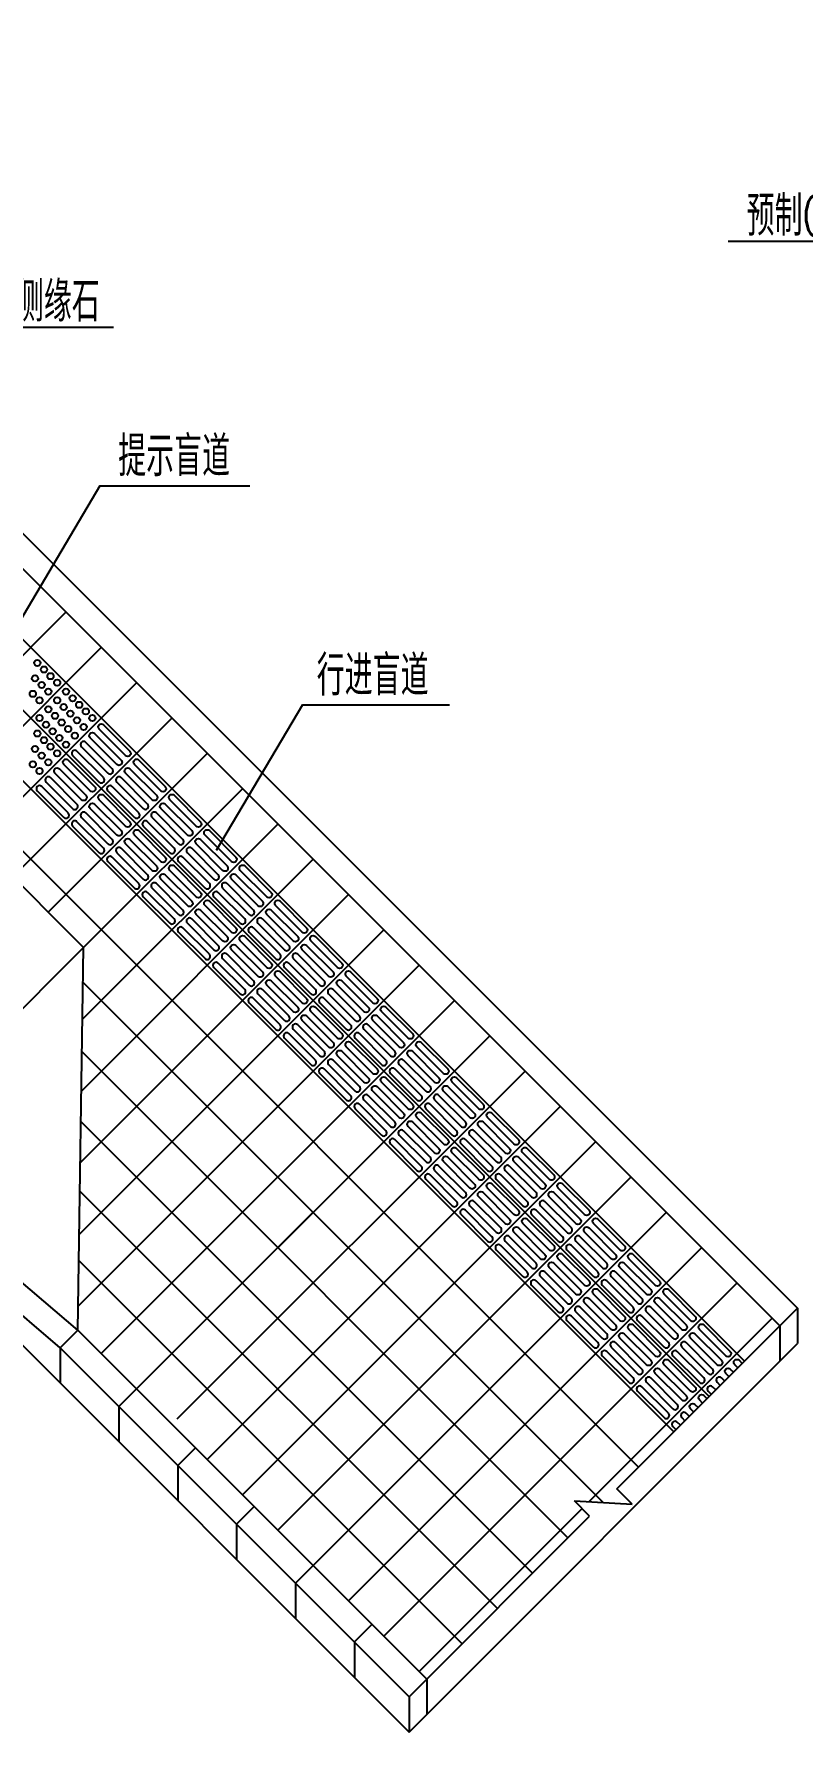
# Model space of a CAD drawing. Header units: millimetres. Extents: x 2287 to 3127, y 131 to 428.
# Drawn here: x 2855.7 to 2913.4, y 200.6 to 328.2 of the extents above; entities that cross this region are included whole.
import ezdxf

# ---------------------------------------------------------------- set-up
doc = ezdxf.new("R2010")
doc.units = ezdxf.units.MM
doc.header["$LTSCALE"] = 5
doc.layers.add('尺寸标注', color=2, linetype='Continuous')
doc.styles.get("Standard").update_dxf_attribs({"font": 'simplex1.shx', "width": 0.7, "bigfont": 'hztxt.shx'})

msp = doc.modelspace()

# ---------------------------------------------------------------- linework, layer by layer
at = {"color": 62}
for p, q in [((2899.4743, 218.8999), (2913.0351, 232.4607)), ((2913.0351, 232.4607), (2913.0351, 229.809)), ((2911.7092, 231.1348), (2911.7092, 228.4832)), ((2883.8669, 200.6409), (2913.0351, 229.809)), ((2900.6234, 217.7508), (2899.4743, 218.8999)), ((2883.8669, 203.2925), (2897.4276, 216.8533)), ((2897.4276, 216.8533), (2896.2786, 218.0023)), ((2896.2786, 218.0023), (2900.6234, 217.7508)), ((2885.1927, 204.6183), (2885.1927, 201.9667)), ((2883.8669, 203.2925), (2883.8669, 200.6409))]:
    msp.add_line(p, q, dxfattribs=at)
at = {"color": 40}
for points in [[(2861.9134, 273.3072), (2859.9247, 275.2959, -1), (2860.2561, 275.6274), (2862.2449, 273.6386, -1)], [(2862.5763, 273.9701), (2860.5876, 275.9588, -1), (2860.919, 276.2903), (2862.9078, 274.3016, -1)], [(2860.919, 272.3128), (2858.9303, 274.3016, 1), (2858.5988, 273.9701), (2860.5876, 271.9814, 1)], [(2859.2617, 274.633), (2861.2505, 272.6443, 1), (2861.5819, 272.9757), (2859.5932, 274.9645, 1)], [(2859.2617, 270.6555), (2857.273, 272.6443, -1), (2857.6045, 272.9757), (2859.5932, 270.987, -1)], [(2859.9247, 271.3184), (2857.9359, 273.3072, -1), (2858.2674, 273.6386), (2860.2561, 271.6499, -1)], [(2864.565, 270.6555), (2862.5763, 272.6443, -1), (2862.9078, 272.9757), (2864.8965, 270.987, -1)], [(2865.228, 271.3184), (2863.2392, 273.3072, -1), (2863.5707, 273.6386), (2865.5594, 271.6499, -1)], [(2858.2674, 269.6612), (2856.2786, 271.6499, 1), (2855.9472, 271.3184), (2857.9359, 269.3297, 1)], [(2856.6101, 271.9814), (2858.5988, 269.9926, 1), (2858.9303, 270.3241), (2856.9416, 272.3128, 1)], [(2863.5707, 269.6612), (2861.5819, 271.6499, 1), (2861.2505, 271.3184), (2863.2392, 269.3297, 1)], [(2861.9134, 271.9814), (2863.9021, 269.9926, 1), (2864.2336, 270.3241), (2862.2449, 272.3128, 1)], [(2861.9134, 268.0039), (2859.9247, 269.9926, -1), (2860.2561, 270.3241), (2862.2449, 268.3353, -1)], [(2862.5763, 268.6668), (2860.5876, 270.6555, -1), (2860.919, 270.987), (2862.9078, 268.9983, -1)], [(2867.2167, 268.0039), (2865.228, 269.9926, -1), (2865.5594, 270.3241), (2867.5482, 268.3353, -1)], [(2867.8796, 268.6668), (2865.8909, 270.6555, -1), (2866.2223, 270.987), (2868.2111, 268.9983, -1)], [(2859.2617, 269.3297), (2861.2505, 267.341, 1), (2861.5819, 267.6724), (2859.5932, 269.6612, 1)], [(2864.565, 269.3297), (2866.5538, 267.341, 1), (2866.8852, 267.6724), (2864.8965, 269.6612, 1)], [(2860.919, 267.0095), (2858.9303, 268.9983, 1), (2858.5988, 268.6668), (2860.5876, 266.6781, 1)], [(2865.228, 266.0151), (2863.2392, 268.0039, -1), (2863.5707, 268.3353), (2865.5594, 266.3466, -1)], [(2866.2223, 267.0095), (2864.2336, 268.9983, 1), (2863.9021, 268.6668), (2865.8909, 266.6781, 1)], [(2870.5313, 266.0151), (2868.5425, 268.0039, -1), (2868.874, 268.3353), (2870.8627, 266.3466, -1)], [(2861.9134, 266.6781), (2863.9021, 264.6893, 1), (2864.2336, 265.0208), (2862.2449, 267.0095, 1)], [(2864.565, 265.3522), (2862.5763, 267.341, -1), (2862.9078, 267.6724), (2864.8965, 265.6837, -1)], [(2867.2167, 266.6781), (2869.2054, 264.6893, 1), (2869.5369, 265.0208), (2867.5482, 267.0095, 1)], [(2869.8683, 265.3522), (2867.8796, 267.341, -1), (2868.2111, 267.6724), (2870.1998, 265.6837, -1)], [(2863.5707, 264.3579), (2861.5819, 266.3466, 1), (2861.2505, 266.0151), (2863.2392, 264.0264, 1)], [(2867.8796, 263.3635), (2865.8909, 265.3522, -1), (2866.2223, 265.6837), (2868.2111, 263.695, -1)], [(2868.874, 264.3579), (2866.8852, 266.3466, 1), (2866.5538, 266.0151), (2868.5425, 264.0264, 1)], [(2873.1829, 263.3635), (2871.1942, 265.3522, -1), (2871.5256, 265.6837), (2873.5144, 263.695, -1)], [(2864.565, 264.0264), (2866.5538, 262.0377, 1), (2866.8852, 262.3691), (2864.8965, 264.3579, 1)], [(2867.2167, 262.7006), (2865.228, 264.6893, -1), (2865.5594, 265.0208), (2867.5482, 263.032, -1)], [(2869.8683, 264.0264), (2871.8571, 262.0377, 1), (2872.1885, 262.3691), (2870.1998, 264.3579, 1)], [(2872.52, 262.7006), (2870.5313, 264.6893, -1), (2870.8627, 265.0208), (2872.8515, 263.032, -1)], [(2866.2223, 261.7062), (2864.2336, 263.695, 1), (2863.9021, 263.3635), (2865.8909, 261.3748, 1)], [(2870.5313, 260.7118), (2868.5425, 262.7006, -1), (2868.874, 263.032), (2870.8627, 261.0433, -1)], [(2871.5256, 261.7062), (2869.5369, 263.695, 1), (2869.2054, 263.3635), (2871.1942, 261.3748, 1)], [(2875.8346, 260.7118), (2873.8458, 262.7006, -1), (2874.1773, 263.032), (2876.166, 261.0433, -1)], [(2867.2167, 261.3748), (2869.2054, 259.386, 1), (2869.5369, 259.7175), (2867.5482, 261.7062, 1)], [(2869.8683, 260.0489), (2867.8796, 262.0377, -1), (2868.2111, 262.3691), (2870.1998, 260.3804, -1)], [(2872.52, 261.3748), (2874.5087, 259.386, 1), (2874.8402, 259.7175), (2872.8515, 261.7062, 1)], [(2875.1716, 260.0489), (2873.1829, 262.0377, -1), (2873.5144, 262.3691), (2875.5031, 260.3804, -1)], [(2868.874, 259.0546), (2866.8852, 261.0433, 1), (2866.5538, 260.7118), (2868.5425, 258.7231, 1)], [(2873.1829, 258.0602), (2871.1942, 260.0489, -1), (2871.5256, 260.3804), (2873.5144, 258.3917, -1)], [(2874.1773, 259.0546), (2872.1885, 261.0433, 1), (2871.8571, 260.7118), (2873.8458, 258.7231, 1)], [(2878.4862, 258.0602), (2876.4975, 260.0489, -1), (2876.8289, 260.3804), (2878.8177, 258.3917, -1)], [(2869.8683, 258.7231), (2871.8571, 256.7344, 1), (2872.1885, 257.0658), (2870.1998, 259.0546, 1)], [(2872.52, 257.3973), (2870.5313, 259.386, -1), (2870.8627, 259.7175), (2872.8515, 257.7287, -1)], [(2875.1716, 258.7231), (2877.1604, 256.7344, 1), (2877.4918, 257.0658), (2875.5031, 259.0546, 1)], [(2877.8233, 257.3973), (2875.8346, 259.386, -1), (2876.166, 259.7175), (2878.1548, 257.7287, -1)], [(2871.5256, 256.4029), (2869.5369, 258.3917, 1), (2869.2054, 258.0602), (2871.1942, 256.0715, 1)], [(2875.8346, 255.4085), (2873.8458, 257.3973, -1), (2874.1773, 257.7287), (2876.166, 255.74, -1)], [(2876.8289, 256.4029), (2874.8402, 258.3917, 1), (2874.5087, 258.0602), (2876.4975, 256.0715, 1)], [(2881.1379, 255.4085), (2879.1491, 257.3973, -1), (2879.4806, 257.7287), (2881.4693, 255.74, -1)], [(2872.52, 256.0715), (2874.5087, 254.0827, 1), (2874.8402, 254.4142), (2872.8515, 256.4029, 1)], [(2875.1716, 254.7456), (2873.1829, 256.7344, -1), (2873.5144, 257.0658), (2875.5031, 255.0771, -1)], [(2877.8233, 256.0715), (2879.812, 254.0827, 1), (2880.1435, 254.4142), (2878.1548, 256.4029, 1)], [(2880.4749, 254.7456), (2878.4862, 256.7344, -1), (2878.8177, 257.0658), (2880.8064, 255.0771, -1)], [(2874.1773, 253.7513), (2872.1885, 255.74, 1), (2871.8571, 255.4085), (2873.8458, 253.4198, 1)], [(2878.4862, 252.7569), (2876.4975, 254.7456, -1), (2876.8289, 255.0771), (2878.8177, 253.0884, -1)], [(2879.4806, 253.7513), (2877.4918, 255.74, 1), (2877.1604, 255.4085), (2879.1491, 253.4198, 1)], [(2883.7895, 252.7569), (2881.8008, 254.7456, -1), (2882.1322, 255.0771), (2884.121, 253.0884, -1)], [(2875.1716, 253.4198), (2877.1604, 251.4311, 1), (2877.4918, 251.7625), (2875.5031, 253.7513, 1)], [(2877.8233, 252.094), (2875.8346, 254.0827, -1), (2876.166, 254.4142), (2878.1548, 252.4254, -1)], [(2880.4749, 253.4198), (2882.4637, 251.4311, 1), (2882.7951, 251.7625), (2880.8064, 253.7513, 1)], [(2883.1266, 252.094), (2881.1379, 254.0827, -1), (2881.4693, 254.4142), (2883.4581, 252.4254, -1)], [(2876.8289, 251.0996), (2874.8402, 253.0884, 1), (2874.5087, 252.7569), (2876.4975, 250.7682, 1)], [(2882.1322, 251.0996), (2880.1435, 253.0884, 1), (2879.812, 252.7569), (2881.8008, 250.7682, 1)], [(2880.4749, 249.4423), (2878.4862, 251.4311, -1), (2878.8177, 251.7625), (2880.8064, 249.7738, -1)], [(2881.1379, 250.1052), (2879.1491, 252.094, -1), (2879.4806, 252.4254), (2881.4693, 250.4367, -1)], [(2885.7782, 249.4423), (2883.7895, 251.4311, -1), (2884.121, 251.7625), (2886.1097, 249.7738, -1)], [(2886.4412, 250.1052), (2884.4524, 252.094, -1), (2884.7839, 252.4254), (2886.7726, 250.4367, -1)], [(2879.4806, 248.448), (2877.4918, 250.4367, 1), (2877.1604, 250.1052), (2879.1491, 248.1165, 1)], [(2877.8233, 250.7682), (2879.812, 248.7794, 1), (2880.1435, 249.1109), (2878.1548, 251.0996, 1)], [(2884.7839, 248.448), (2882.7951, 250.4367, 1), (2882.4637, 250.1052), (2884.4524, 248.1165, 1)], [(2883.1266, 250.7682), (2885.1153, 248.7794, 1), (2885.4468, 249.1109), (2883.4581, 251.0996, 1)], [(2883.1266, 246.7907), (2881.1379, 248.7794, -1), (2881.4693, 249.1109), (2883.4581, 247.1221, -1)], [(2883.7895, 247.4536), (2881.8008, 249.4423, -1), (2882.1322, 249.7738), (2884.121, 247.7851, -1)], [(2888.4299, 246.7907), (2886.4412, 248.7794, -1), (2886.7726, 249.1109), (2888.7614, 247.1221, -1)], [(2889.0928, 247.4536), (2887.1041, 249.4423, -1), (2887.4355, 249.7738), (2889.4243, 247.7851, -1)], [(2882.1322, 245.7963), (2880.1435, 247.7851, 1), (2879.812, 247.4536), (2881.8008, 245.4649, 1)], [(2880.4749, 248.1165), (2882.4637, 246.1278, 1), (2882.7951, 246.4592), (2880.8064, 248.448, 1)], [(2887.4355, 245.7963), (2885.4468, 247.7851, 1), (2885.1153, 247.4536), (2887.1041, 245.4649, 1)], [(2885.7782, 248.1165), (2887.767, 246.1278, 1), (2888.0984, 246.4592), (2886.1097, 248.448, 1)], [(2885.7782, 244.139), (2883.7895, 246.1278, -1), (2884.121, 246.4592), (2886.1097, 244.4705, -1)], [(2886.4412, 244.8019), (2884.4524, 246.7907, -1), (2884.7839, 247.1221), (2886.7726, 245.1334, -1)], [(2891.0815, 244.139), (2889.0928, 246.1278, -1), (2889.4243, 246.4592), (2891.413, 244.4705, -1)], [(2891.7445, 244.8019), (2889.7557, 246.7907, -1), (2890.0872, 247.1221), (2892.0759, 245.1334, -1)], [(2884.7839, 243.1447), (2882.7951, 245.1334, 1), (2882.4637, 244.8019), (2884.4524, 242.8132, 1)], [(2883.1266, 245.4649), (2885.1153, 243.4761, 1), (2885.4468, 243.8076), (2883.4581, 245.7963, 1)], [(2890.0872, 243.1447), (2888.0984, 245.1334, 1), (2887.767, 244.8019), (2889.7557, 242.8132, 1)], [(2888.4299, 245.4649), (2890.4186, 243.4761, 1), (2890.7501, 243.8076), (2888.7614, 245.7963, 1)], [(2888.4299, 241.4874), (2886.4412, 243.4761, -1), (2886.7726, 243.8076), (2888.7614, 241.8188, -1)], [(2889.0928, 242.1503), (2887.1041, 244.139, -1), (2887.4355, 244.4705), (2889.4243, 242.4817, -1)], [(2893.7332, 241.4874), (2891.7445, 243.4761, -1), (2892.0759, 243.8076), (2894.0647, 241.8188, -1)], [(2894.3961, 242.1503), (2892.4074, 244.139, -1), (2892.7388, 244.4705), (2894.7276, 242.4817, -1)], [(2887.4355, 240.493), (2885.4468, 242.4817, 1), (2885.1153, 242.1503), (2887.1041, 240.1616, 1)], [(2885.7782, 242.8132), (2887.767, 240.8245, 1), (2888.0984, 241.1559), (2886.1097, 243.1447, 1)], [(2892.7388, 240.493), (2890.7501, 242.4817, 1), (2890.4186, 242.1503), (2892.4074, 240.1616, 1)], [(2891.0815, 242.8132), (2893.0703, 240.8245, 1), (2893.4017, 241.1559), (2891.413, 243.1447, 1)], [(2891.0815, 238.8357), (2889.0928, 240.8245, -1), (2889.4243, 241.1559), (2891.413, 239.1672, -1)], [(2891.7445, 239.4986), (2889.7557, 241.4874, -1), (2890.0872, 241.8188), (2892.0759, 239.8301, -1)], [(2896.3849, 238.8357), (2894.3961, 240.8245, -1), (2894.7276, 241.1559), (2896.7163, 239.1672, -1)], [(2897.0478, 239.4986), (2895.059, 241.4874, -1), (2895.3905, 241.8188), (2897.3792, 239.8301, -1)], [(2890.0872, 237.8414), (2888.0984, 239.8301, 1), (2887.767, 239.4986), (2889.7557, 237.5099, 1)], [(2888.4299, 240.1616), (2890.4186, 238.1728, 1), (2890.7501, 238.5043), (2888.7614, 240.493, 1)], [(2895.3905, 237.8414), (2893.4017, 239.8301, 1), (2893.0703, 239.4986), (2895.059, 237.5099, 1)], [(2893.7332, 240.1616), (2895.7219, 238.1728, 1), (2896.0534, 238.5043), (2894.0647, 240.493, 1)], [(2893.7332, 236.1841), (2891.7445, 238.1728, -1), (2892.0759, 238.5043), (2894.0647, 236.5155, -1)], [(2894.3961, 236.847), (2892.4074, 238.8357, -1), (2892.7388, 239.1672), (2894.7276, 237.1784, -1)], [(2899.0365, 236.1841), (2897.0478, 238.1728, -1), (2897.3792, 238.5043), (2899.368, 236.5155, -1)], [(2899.6994, 236.847), (2897.7107, 238.8357, -1), (2898.0421, 239.1672), (2900.0309, 237.1784, -1)], [(2892.7388, 235.1897), (2890.7501, 237.1784, 1), (2890.4186, 236.847), (2892.4074, 234.8583, 1)], [(2891.0815, 237.5099), (2893.0703, 235.5212, 1), (2893.4017, 235.8526), (2891.413, 237.8414, 1)], [(2898.0421, 235.1897), (2896.0534, 237.1784, 1), (2895.7219, 236.847), (2897.7107, 234.8583, 1)], [(2896.3849, 237.5099), (2898.3736, 235.5212, 1), (2898.705, 235.8526), (2896.7163, 237.8414, 1)], [(2896.3849, 233.5324), (2894.3961, 235.5212, -1), (2894.7276, 235.8526), (2896.7163, 233.8639, -1)], [(2897.0478, 234.1953), (2895.059, 236.1841, -1), (2895.3905, 236.5155), (2897.3792, 234.5268, -1)], [(2901.6882, 233.5324), (2899.6994, 235.5212, -1), (2900.0309, 235.8526), (2902.0196, 233.8639, -1)], [(2902.3511, 234.1953), (2900.3623, 236.1841, -1), (2900.6938, 236.5155), (2902.6825, 234.5268, -1)], [(2893.7332, 234.8583), (2895.7219, 232.8695, 1), (2896.0534, 233.201), (2894.0647, 235.1897, 1)], [(2899.0365, 234.8583), (2901.0252, 232.8695, 1), (2901.3567, 233.201), (2899.368, 235.1897, 1)], [(2895.3905, 232.5381), (2893.4017, 234.5268, 1), (2893.0703, 234.1953), (2895.059, 232.2066, 1)], [(2899.6994, 231.5437), (2897.7107, 233.5324, -1), (2898.0421, 233.8639), (2900.0309, 231.8751, -1)], [(2900.6938, 232.5381), (2898.705, 234.5268, 1), (2898.3736, 234.1953), (2900.3623, 232.2066, 1)], [(2905.0027, 231.5437), (2903.014, 233.5324, -1), (2903.3454, 233.8639), (2905.3342, 231.8751, -1)], [(2896.3849, 232.2066), (2898.3736, 230.2179, 1), (2898.705, 230.5493), (2896.7163, 232.5381, 1)], [(2899.0365, 230.8808), (2897.0478, 232.8695, -1), (2897.3792, 233.201), (2899.368, 231.2122, -1)], [(2901.6882, 232.2066), (2903.6769, 230.2179, 1), (2904.0083, 230.5493), (2902.0196, 232.5381, 1)], [(2904.3398, 230.8808), (2902.3511, 232.8695, -1), (2902.6825, 233.201), (2904.6713, 231.2122, -1)], [(2898.0421, 229.8864), (2896.0534, 231.8751, 1), (2895.7219, 231.5437), (2897.7107, 229.555, 1)], [(2902.3511, 228.892), (2900.3623, 230.8808, -1), (2900.6938, 231.2122), (2902.6825, 229.2235, -1)], [(2903.3454, 229.8864), (2901.3567, 231.8751, 1), (2901.0252, 231.5437), (2903.014, 229.555, 1)], [(2907.6544, 228.892), (2905.6656, 230.8808, -1), (2905.9971, 231.2122), (2907.9858, 229.2235, -1)], [(2899.0365, 229.555), (2901.0252, 227.5662, 1), (2901.3567, 227.8977), (2899.368, 229.8864, 1)], [(2901.6882, 228.2291), (2899.6994, 230.2179, -1), (2900.0309, 230.5493), (2902.0196, 228.5606, -1)], [(2904.3398, 229.555), (2906.3285, 227.5662, 1), (2906.66, 227.8977), (2904.6713, 229.8864, 1)], [(2906.9915, 228.2291), (2905.0027, 230.2179, -1), (2905.3342, 230.5493), (2907.3229, 228.5606, -1)], [(2900.6938, 227.2348), (2898.705, 229.2235, 1), (2898.3736, 228.892), (2900.3623, 226.9033, 1)], [(2905.0027, 226.2404), (2903.014, 228.2291, -1), (2903.3454, 228.5606), (2905.3342, 226.5718, -1)], [(2905.9971, 227.2348), (2904.0083, 229.2235, 1), (2903.6769, 228.892), (2905.6656, 226.9033, 1)], [(2901.6882, 226.9033), (2903.6769, 224.9146, 1), (2904.0083, 225.246), (2902.0196, 227.2348, 1)], [(2904.3398, 225.5775), (2902.3511, 227.5662, -1), (2902.6825, 227.8977), (2904.6713, 225.9089, -1)], [(2903.3454, 224.5831), (2901.3567, 226.5718, 1), (2901.0252, 226.2404), (2903.014, 224.2517, 1)]]:
    msp.add_lwpolyline(points, format="xyb", close=True, dxfattribs=at)
for points in [[(2908.5604, 227.986), (2908.3173, 228.2291, -1), (2908.6487, 228.5606), (2908.8919, 228.3175)], [(2907.566, 226.9916), (2907.3229, 227.2348, 1), (2906.9915, 226.9033), (2907.2346, 226.6602)], [(2907.8975, 227.3231), (2907.6544, 227.5662, -1), (2907.9858, 227.8977), (2908.2289, 227.6545)], [(2905.9088, 225.3344), (2905.6656, 225.5775, -1), (2905.9971, 225.9089), (2906.2402, 225.6658)], [(2906.9031, 226.3287), (2906.66, 226.5718, 1), (2906.3285, 226.2404), (2906.5717, 225.9973)], [(2904.9144, 224.34), (2904.6713, 224.5831, 1), (2904.3398, 224.2517), (2904.5829, 224.0085)], [(2905.2458, 224.6714), (2905.0027, 224.9146, -1), (2905.3342, 225.246), (2905.5773, 225.0029)], [(2904.2515, 223.6771), (2904.0083, 223.9202, 1), (2903.6769, 223.5887), (2903.92, 223.3456)]]:
    msp.add_lwpolyline(points, format="xyb", dxfattribs=at)
at = {"layer": '尺寸标注', "color": 1}
for p, q in [((2805.8199, 339.6758), (2913.0351, 232.4607)), ((2804.4941, 338.35), (2911.7092, 231.1348)), ((2776.6517, 307.856), (2883.8669, 200.6409)), ((2848.8209, 270.1584), (2859.4275, 259.5517)), ((2850.2315, 250.3557), (2859.4275, 259.5517)), ((2858.9855, 230.8255), (2859.4275, 259.5517)), ((2858.9855, 230.8255), (2843.6943, 243.8186)), ((2857.6597, 229.4997), (2842.3685, 242.4928)), ((2858.9855, 230.8255), (2857.6597, 229.4997)), ((2858.9855, 230.8255), (2885.1927, 204.6183)), ((2857.6597, 229.4997), (2883.8669, 203.2925)), ((2857.6597, 229.4997), (2857.6597, 226.8481)), ((2863.4049, 226.4061), (2862.0791, 225.0803)), ((2862.0791, 225.0803), (2862.0791, 222.4286)), ((2867.8244, 221.9867), (2866.4985, 220.6609)), ((2866.4985, 220.6609), (2866.4985, 218.0092)), ((2872.2438, 217.5673), (2870.918, 216.2415)), ((2870.918, 216.2415), (2870.918, 213.5898)), ((2876.6632, 213.1479), (2875.3374, 211.822)), ((2875.3374, 211.822), (2875.3374, 209.1704)), ((2881.0826, 208.7284), (2879.7568, 207.4026)), ((2879.7568, 207.4026), (2879.7568, 204.751))]:
    msp.add_line(p, q, dxfattribs=at)
at = {"layer": '尺寸标注', "color": 40}
for p, q in [((2801.8424, 335.6984), (2909.0576, 228.4832)), ((2799.1908, 333.0467), (2906.4059, 225.8315)), ((2796.5391, 330.3951), (2903.7543, 223.1799)), ((2793.8875, 327.7434), (2901.1026, 220.5282)), ((2858.1016, 284.7424), (2836.8884, 263.5292)), ((2860.7533, 282.0908), (2839.5401, 260.8776)), ((2863.4049, 279.4391), (2851.4725, 267.5067)), ((2866.0566, 276.7875), (2854.1242, 264.855)), ((2868.7082, 274.1358), (2856.7758, 262.2034)), ((2868.7082, 274.1358), (2856.7758, 262.2034)), ((2871.3599, 271.4842), (2859.4275, 259.5517)), ((2874.0116, 268.8325), (2859.3446, 254.1656)), ((2876.6632, 266.1809), (2859.2617, 248.7794)), ((2879.3149, 263.5292), (2859.1789, 243.3933)), ((2881.9665, 260.8776), (2859.096, 238.0071)), ((2884.6182, 258.2259), (2859.0132, 232.6209)), ((2859.3873, 256.9403), (2898.451, 217.8766)), ((2887.2698, 255.5743), (2860.7533, 229.0578)), ((2889.9215, 252.9226), (2863.4049, 226.4061)), ((2889.9215, 252.9226), (2874.0116, 237.0127)), ((2859.3069, 251.7173), (2895.7993, 215.2249)), ((2892.5731, 250.271), (2866.4325, 224.1303)), ((2895.2248, 247.6193), (2868.7082, 221.1028)), ((2859.2266, 246.4944), (2893.1477, 212.5733)), ((2897.8764, 244.9677), (2871.3599, 218.4512)), ((2900.5281, 242.316), (2874.0116, 215.7995)), ((2859.1462, 241.2714), (2890.496, 209.9216)), ((2903.1797, 239.6644), (2876.6632, 213.1479)), ((2859.0659, 236.0485), (2887.8444, 207.27)), ((2905.8314, 237.0127), (2879.3149, 210.4962)), ((2908.483, 234.3611), (2881.9665, 207.8446)), ((2911.1347, 231.7094), (2897.3647, 217.9395)), ((2896.8531, 217.4278), (2884.6182, 205.1929))]:
    msp.add_line(p, q, dxfattribs=at)
at = {"layer": '尺寸标注'}
for p, q in [((2907.821, 312.6029), (2929.769, 312.6029)), ((2844.6611, 306.1378), (2861.6633, 306.1378)), ((2860.6487, 294.241), (2852.9641, 281.2621)), ((2860.6487, 294.241), (2871.9127, 294.241)), ((2875.8718, 277.7811), (2869.3903, 266.8344)), ((2875.8718, 277.7811), (2886.8966, 277.7811))]:
    msp.add_line(p, q, dxfattribs=at)
at = {"layer": '尺寸标注', "color": 40}
for centre in [(2855.9472, 280.9307), (2856.4444, 280.4335), (2855.7815, 279.7706), (2856.2786, 279.2734), (2856.9416, 279.9363), (2857.4387, 279.4391), (2855.6157, 278.6105), (2856.1129, 278.1133), (2856.7758, 278.7762), (2857.4387, 278.1133), (2858.1016, 278.7762), (2858.5988, 278.279), (2859.096, 277.7818), (2856.1129, 276.7875), (2856.7758, 277.4504), (2857.273, 276.9532), (2857.9359, 277.6161), (2858.4331, 277.1189), (2858.9303, 276.6217), (2859.5932, 277.2847), (2860.0904, 276.7875), (2855.9472, 275.6274), (2856.6101, 276.2903), (2857.1073, 275.7931), (2857.6045, 275.2959), (2857.7702, 276.456), (2858.2674, 275.9588), (2858.7646, 275.4617), (2859.4275, 276.1246), (2855.7815, 274.4673), (2856.2786, 273.9701), (2856.4444, 275.1302), (2856.9416, 274.633), (2857.4387, 274.1358), (2858.1016, 274.7987), (2855.6157, 273.3072), (2856.1129, 272.81), (2856.7758, 273.4729)]:
    msp.add_circle(centre, 0.2344, dxfattribs=at)

# ---------------------------------------------------------------- texts
at = {"width": 0.7}
for s, p in [('预制C30混凝土缘石', (2909.2136, 313.0048)), ('人行道外侧缘石', (2845.94, 306.5642)), ('提示盲道', (2862.0248, 294.9456)), ('行进盲道', (2876.936, 278.4857))]:
    msp.add_text(s, height=3, dxfattribs=at).set_placement(p)

doc.saveas('drawing.dxf')
